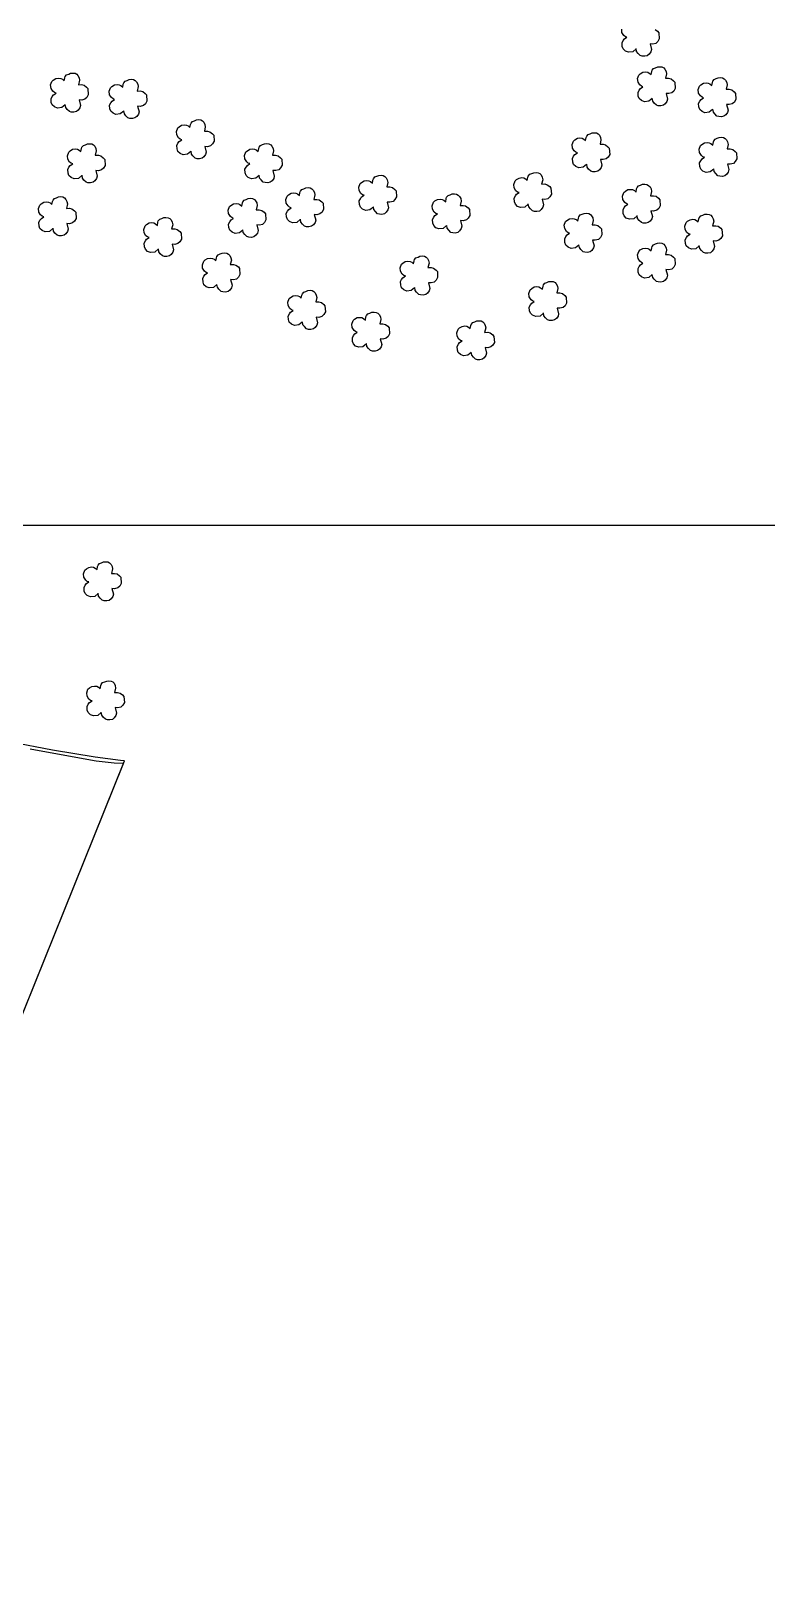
# Model space of a CAD drawing. Extents: x 736225 to 741536, y 7840815 to 7848326.
# Drawn here: x 740036 to 740582, y 7844211 to 7845367 of the extents above; entities that cross this region are included whole.
import ezdxf

# ---------------------------------------------------------------- set-up
doc = ezdxf.new("R2010")
doc.units = 0
doc.header["$LTSCALE"] = 0.6
doc.linetypes.add('CONTINUO', pattern=[0])
for name, color, linetype in [('0114001311', 1, 'Continuous'), ('0114001311019', 5, 'Continuous'), ('_SIMBOLO ARVORE', 118, 'Continuous'), ('MALHA', 8, 'Continuous')]:
    doc.layers.add(name, color=color, linetype=linetype)

msp = doc.modelspace()

# ---------------------------------------------------------------- linework, layer by layer
at = {"layer": '0114001311'}
msp.add_lwpolyline([(739857.8, 7844211), (740105.2, 7844825), (740102.2, 7844825.2), (740083.5, 7844827.6), (740051.9, 7844832.8), (740020.9, 7844838.9)], dxfattribs=at)
at = {"layer": '0114001311019'}
msp.add_lwpolyline([(739907.5, 7844334.4), (740104.4, 7844822.9), (740097.5, 7844823.2), (740084.2, 7844824.8), (740055.5, 7844829.8), (740035.2, 7844833.6)], dxfattribs=at)
at = {"layer": '_SIMBOLO ARVORE', "color": 3, "linetype": 'CONTINUO'}
for points in [[(740484.9, 7845353.5, 0), (740482.4, 7845351.3, 0), (740479.2, 7845351, 0), (740476.9, 7845351.9, 0), (740475.3, 7845353.5, 0), (740474.6, 7845355.3, 0), (740474.5, 7845358, 0), (740475.3, 7845359.7, 0), (740476.2, 7845360.9, 0), (740478.1, 7845362.2, 0), (740476.9, 7845362.5, 0), (740475.8, 7845363.5, 0), (740474.4, 7845365.6, 0), (740474.2, 7845368.2, 0)], [(740499, 7845368, 0), (740500.8, 7845366.6, 0), (740501.8, 7845365.5, 0), (740502.1, 7845361, 0), (740501, 7845359, 0), (740499.5, 7845357.6, 0), (740497.2, 7845357, 0), (740495.2, 7845357.2, 0), (740496.3, 7845353, 0), (740495.8, 7845351.2, 0), (740494.6, 7845349.5, 0), (740493.2, 7845348.4, 0), (740491.3, 7845348, 0), (740489.4, 7845348.1, 0), (740488, 7845348.5, 0), (740486.4, 7845350.1, 0), (740485.3, 7845351.5, 0), (740485, 7845353.7, 0)], [(740496.8, 7845316.7, 0), (740494.3, 7845314.6, 0), (740491.1, 7845314.2, 0), (740488.8, 7845315.1, 0), (740487.2, 7845316.7, 0), (740486.5, 7845318.5, 0), (740486.3, 7845321.2, 0), (740487.2, 7845322.9, 0), (740488.1, 7845324.2, 0), (740490, 7845325.4, 0), (740488.8, 7845325.8, 0), (740487.6, 7845326.7, 0), (740486.3, 7845328.9, 0), (740486, 7845331.4, 0), (740487, 7845334.1, 0), (740488, 7845335, 0), (740489.9, 7845336.2, 0), (740491.9, 7845336.4, 0), (740493.5, 7845336.2, 0), (740494.7, 7845335.6, 0), (740496.1, 7845334.4, 0), (740496.5, 7845336.7, 0), (740496.8, 7845337.7, 0), (740497.9, 7845339, 0), (740499.4, 7845339.5, 0), (740500.9, 7845340.2, 0), (740502.5, 7845340.3, 0), (740504.1, 7845340.1, 0), (740505.4, 7845339.4, 0), (740506.3, 7845338.4, 0), (740507.2, 7845336.8, 0), (740507.5, 7845334.9, 0), (740506.7, 7845331.7, 0), (740509, 7845331.7, 0), (740510.9, 7845331.3, 0), (740512.7, 7845329.8, 0), (740513.7, 7845328.7, 0), (740513.9, 7845324.2, 0), (740512.8, 7845322.2, 0), (740511.4, 7845320.9, 0), (740509.1, 7845320.3, 0), (740507.1, 7845320.4, 0), (740508.1, 7845316.2, 0), (740507.6, 7845314.5, 0), (740506.4, 7845312.8, 0), (740505.1, 7845311.7, 0), (740503.2, 7845311.2, 0), (740501.3, 7845311.3, 0), (740499.9, 7845311.7, 0), (740498.3, 7845313.3, 0), (740497.2, 7845314.8, 0), (740496.9, 7845316.9, 0)], [(740061.2, 7845312, 0), (740058.7, 7845309.9, 0), (740055.5, 7845309.5, 0), (740053.2, 7845310.4, 0), (740051.6, 7845312, 0), (740050.9, 7845313.8, 0), (740050.7, 7845316.5, 0), (740051.6, 7845318.2, 0), (740052.5, 7845319.4, 0), (740054.4, 7845320.7, 0), (740053.2, 7845321.1, 0), (740052, 7845322, 0), (740050.7, 7845324.1, 0), (740050.4, 7845326.7, 0), (740051.4, 7845329.3, 0), (740052.4, 7845330.3, 0), (740054.3, 7845331.4, 0), (740056.3, 7845331.7, 0), (740057.9, 7845331.5, 0), (740059.1, 7845330.9, 0), (740060.5, 7845329.7, 0), (740060.9, 7845332, 0), (740061.2, 7845332.9, 0), (740062.2, 7845334.2, 0), (740063.8, 7845334.8, 0), (740065.2, 7845335.5, 0), (740066.9, 7845335.6, 0), (740068.5, 7845335.4, 0), (740069.8, 7845334.7, 0), (740070.7, 7845333.7, 0), (740071.6, 7845332, 0), (740071.9, 7845330.2, 0), (740071.1, 7845326.9, 0), (740073.4, 7845327, 0), (740075.3, 7845326.5, 0), (740077.1, 7845325.1, 0), (740078.1, 7845324, 0), (740078.3, 7845319.5, 0), (740077.2, 7845317.5, 0), (740075.8, 7845316.1, 0), (740073.5, 7845315.5, 0), (740071.5, 7845315.7, 0), (740072.5, 7845311.5, 0), (740072, 7845309.7, 0), (740070.8, 7845308, 0), (740069.5, 7845307, 0), (740067.6, 7845306.5, 0), (740065.7, 7845306.6, 0), (740064.3, 7845307, 0), (740062.7, 7845308.6, 0), (740061.6, 7845310, 0), (740061.3, 7845312.2, 0)], [(740104.6, 7845307.3, 0), (740102.1, 7845305.2, 0), (740098.9, 7845304.8, 0), (740096.7, 7845305.7, 0), (740095, 7845307.3, 0), (740094.4, 7845309.1, 0), (740094.2, 7845311.8, 0), (740095.1, 7845313.5, 0), (740096, 7845314.7, 0), (740097.8, 7845316, 0), (740096.7, 7845316.4, 0), (740095.5, 7845317.3, 0), (740094.1, 7845319.4, 0), (740093.9, 7845322, 0), (740094.9, 7845324.6, 0), (740095.9, 7845325.6, 0), (740097.8, 7845326.7, 0), (740099.8, 7845327, 0), (740101.3, 7845326.8, 0), (740102.6, 7845326.2, 0), (740103.9, 7845325, 0), (740104.3, 7845327.3, 0), (740104.7, 7845328.2, 0), (740105.7, 7845329.5, 0), (740107.2, 7845330.1, 0), (740108.7, 7845330.8, 0), (740110.4, 7845330.9, 0), (740112, 7845330.7, 0), (740113.2, 7845330, 0), (740114.2, 7845329, 0), (740115, 7845327.3, 0), (740115.4, 7845325.5, 0), (740114.6, 7845322.2, 0), (740116.9, 7845322.3, 0), (740118.8, 7845321.8, 0), (740120.5, 7845320.4, 0), (740121.5, 7845319.3, 0), (740121.8, 7845314.8, 0), (740120.7, 7845312.8, 0), (740119.2, 7845311.4, 0), (740116.9, 7845310.8, 0), (740114.9, 7845311, 0), (740116, 7845306.8, 0), (740115.5, 7845305, 0), (740114.3, 7845303.3, 0), (740113, 7845302.3, 0), (740111.1, 7845301.8, 0), (740109.2, 7845301.9, 0), (740107.8, 7845302.3, 0), (740106.2, 7845303.9, 0), (740105.1, 7845305.3, 0), (740104.7, 7845307.5, 0)], [(740541.7, 7845308.5, 0), (740539.2, 7845306.4, 0), (740536, 7845306.1, 0), (740533.8, 7845306.9, 0), (740532.1, 7845308.5, 0), (740531.5, 7845310.4, 0), (740531.3, 7845313, 0), (740532.2, 7845314.7, 0), (740533.1, 7845316, 0), (740534.9, 7845317.2, 0), (740533.8, 7845317.6, 0), (740532.6, 7845318.6, 0), (740531.2, 7845320.7, 0), (740531, 7845323.3, 0), (740532, 7845325.9, 0), (740533, 7845326.9, 0), (740534.9, 7845328, 0), (740536.9, 7845328.3, 0), (740538.4, 7845328, 0), (740539.7, 7845327.5, 0), (740541, 7845326.2, 0), (740541.5, 7845328.6, 0), (740541.8, 7845329.5, 0), (740542.8, 7845330.8, 0), (740544.3, 7845331.4, 0), (740545.8, 7845332, 0), (740547.5, 7845332.2, 0), (740549.1, 7845331.9, 0), (740550.3, 7845331.3, 0), (740551.3, 7845330.2, 0), (740552.1, 7845328.6, 0), (740552.5, 7845326.8, 0), (740551.7, 7845323.5, 0), (740554, 7845323.5, 0), (740555.9, 7845323.1, 0), (740557.7, 7845321.7, 0), (740558.6, 7845320.5, 0), (740558.9, 7845316.1, 0), (740557.8, 7845314, 0), (740556.3, 7845312.7, 0), (740554, 7845312.1, 0), (740552, 7845312.3, 0), (740553.1, 7845308.1, 0), (740552.6, 7845306.3, 0), (740551.4, 7845304.6, 0), (740550.1, 7845303.5, 0), (740548.2, 7845303.1, 0), (740546.3, 7845303.2, 0), (740544.9, 7845303.6, 0), (740543.3, 7845305.2, 0), (740542.2, 7845306.6, 0), (740541.8, 7845308.8, 0)], [(740154.5, 7845277.4, 0), (740152, 7845275.3, 0), (740148.8, 7845274.9, 0), (740146.5, 7845275.8, 0), (740144.9, 7845277.4, 0), (740144.2, 7845279.2, 0), (740144.1, 7845281.9, 0), (740144.9, 7845283.6, 0), (740145.9, 7845284.8, 0), (740147.7, 7845286.1, 0), (740146.5, 7845286.5, 0), (740145.4, 7845287.4, 0), (740144, 7845289.6, 0), (740143.8, 7845292.1, 0), (740144.7, 7845294.8, 0), (740145.8, 7845295.7, 0), (740147.6, 7845296.9, 0), (740149.6, 7845297.1, 0), (740151.2, 7845296.9, 0), (740152.4, 7845296.3, 0), (740153.8, 7845295.1, 0), (740154.2, 7845297.4, 0), (740154.6, 7845298.4, 0), (740155.6, 7845299.6, 0), (740157.1, 7845300.2, 0), (740158.6, 7845300.9, 0), (740160.3, 7845301, 0), (740161.8, 7845300.8, 0), (740163.1, 7845300.1, 0), (740164.1, 7845299.1, 0), (740164.9, 7845297.4, 0), (740165.2, 7845295.6, 0), (740164.5, 7845292.4, 0), (740166.7, 7845292.4, 0), (740168.6, 7845291.9, 0), (740170.4, 7845290.5, 0), (740171.4, 7845289.4, 0), (740171.7, 7845284.9, 0), (740170.6, 7845282.9, 0), (740169.1, 7845281.6, 0), (740166.8, 7845280.9, 0), (740164.8, 7845281.1, 0), (740165.9, 7845276.9, 0), (740165.4, 7845275.1, 0), (740164.2, 7845273.4, 0), (740162.8, 7845272.4, 0), (740160.9, 7845271.9, 0), (740159.1, 7845272, 0), (740157.6, 7845272.4, 0), (740156, 7845274, 0), (740154.9, 7845275.4, 0), (740154.6, 7845277.6, 0)], [(740448.1, 7845267.7, 0), (740445.6, 7845265.6, 0), (740442.4, 7845265.2, 0), (740440.1, 7845266.1, 0), (740438.5, 7845267.7, 0), (740437.9, 7845269.5, 0), (740437.7, 7845272.2, 0), (740438.5, 7845273.9, 0), (740439.5, 7845275.2, 0), (740441.3, 7845276.4, 0), (740440.1, 7845276.8, 0), (740439, 7845277.7, 0), (740437.6, 7845279.9, 0), (740437.4, 7845282.4, 0), (740438.4, 7845285.1, 0), (740439.4, 7845286, 0), (740441.3, 7845287.2, 0), (740443.2, 7845287.4, 0), (740444.8, 7845287.2, 0), (740446.1, 7845286.6, 0), (740447.4, 7845285.4, 0), (740447.8, 7845287.7, 0), (740448.2, 7845288.7, 0), (740449.2, 7845290, 0), (740450.7, 7845290.5, 0), (740452.2, 7845291.2, 0), (740453.9, 7845291.3, 0), (740455.4, 7845291.1, 0), (740456.7, 7845290.4, 0), (740457.7, 7845289.4, 0), (740458.5, 7845287.8, 0), (740458.8, 7845285.9, 0), (740458.1, 7845282.7, 0), (740460.4, 7845282.7, 0), (740462.2, 7845282.3, 0), (740464, 7845280.8, 0), (740465, 7845279.7, 0), (740465.3, 7845275.2, 0), (740464.2, 7845273.2, 0), (740462.7, 7845271.9, 0), (740460.4, 7845271.3, 0), (740458.4, 7845271.4, 0), (740459.5, 7845267.2, 0), (740459, 7845265.5, 0), (740457.8, 7845263.8, 0), (740456.4, 7845262.7, 0), (740454.5, 7845262.2, 0), (740452.7, 7845262.3, 0), (740451.3, 7845262.7, 0), (740449.6, 7845264.3, 0), (740448.5, 7845265.8, 0), (740448.2, 7845267.9, 0)], [(740073.6, 7845259.5, 0), (740071.1, 7845257.4, 0), (740067.9, 7845257, 0), (740065.6, 7845257.9, 0), (740064, 7845259.5, 0), (740063.3, 7845261.3, 0), (740063.1, 7845264, 0), (740064, 7845265.7, 0), (740064.9, 7845266.9, 0), (740066.8, 7845268.2, 0), (740065.6, 7845268.6, 0), (740064.5, 7845269.5, 0), (740063.1, 7845271.7, 0), (740062.8, 7845274.2, 0), (740063.8, 7845276.9, 0), (740064.9, 7845277.8, 0), (740066.7, 7845279, 0), (740068.7, 7845279.2, 0), (740070.3, 7845279, 0), (740071.5, 7845278.4, 0), (740072.9, 7845277.2, 0), (740073.3, 7845279.5, 0), (740073.6, 7845280.5, 0), (740074.7, 7845281.7, 0), (740076.2, 7845282.3, 0), (740077.7, 7845283, 0), (740079.3, 7845283.1, 0), (740080.9, 7845282.9, 0), (740082.2, 7845282.2, 0), (740083.1, 7845281.2, 0), (740084, 7845279.5, 0), (740084.3, 7845277.7, 0), (740083.5, 7845274.5, 0), (740085.8, 7845274.5, 0), (740087.7, 7845274, 0), (740089.5, 7845272.6, 0), (740090.5, 7845271.5, 0), (740090.8, 7845267, 0), (740089.7, 7845265, 0), (740088.2, 7845263.7, 0), (740085.9, 7845263, 0), (740083.9, 7845263.2, 0), (740085, 7845259, 0), (740084.5, 7845257.2, 0), (740083.2, 7845255.5, 0), (740081.9, 7845254.5, 0), (740080, 7845254, 0), (740078.1, 7845254.1, 0), (740076.7, 7845254.5, 0), (740075.1, 7845256.1, 0), (740074, 7845257.5, 0), (740073.7, 7845259.7, 0)], [(740205.1, 7845259.6, 0), (740202.6, 7845257.5, 0), (740199.4, 7845257.1, 0), (740197.1, 7845258, 0), (740195.5, 7845259.6, 0), (740194.8, 7845261.4, 0), (740194.6, 7845264.1, 0), (740195.5, 7845265.8, 0), (740196.4, 7845267, 0), (740198.3, 7845268.3, 0), (740197.1, 7845268.7, 0), (740195.9, 7845269.6, 0), (740194.6, 7845271.8, 0), (740194.3, 7845274.3, 0), (740195.3, 7845277, 0), (740196.4, 7845277.9, 0), (740198.2, 7845279.1, 0), (740200.2, 7845279.3, 0), (740201.8, 7845279.1, 0), (740203, 7845278.5, 0), (740204.4, 7845277.3, 0), (740204.8, 7845279.6, 0), (740205.1, 7845280.6, 0), (740206.2, 7845281.9, 0), (740207.7, 7845282.4, 0), (740209.2, 7845283.1, 0), (740210.8, 7845283.2, 0), (740212.4, 7845283, 0), (740213.7, 7845282.3, 0), (740214.6, 7845281.3, 0), (740215.5, 7845279.6, 0), (740215.8, 7845277.8, 0), (740215, 7845274.6, 0), (740217.3, 7845274.6, 0), (740219.2, 7845274.1, 0), (740221, 7845272.7, 0), (740222, 7845271.6, 0), (740222.3, 7845267.1, 0), (740221.1, 7845265.1, 0), (740219.7, 7845263.8, 0), (740217.4, 7845263.1, 0), (740215.4, 7845263.3, 0), (740216.4, 7845259.1, 0), (740216, 7845257.3, 0), (740214.7, 7845255.6, 0), (740213.4, 7845254.6, 0), (740211.5, 7845254.1, 0), (740209.6, 7845254.2, 0), (740208.2, 7845254.6, 0), (740206.6, 7845256.2, 0), (740205.5, 7845257.6, 0), (740205.2, 7845259.8, 0)], [(740542.5, 7845264.3, 0), (740539.9, 7845262.2, 0), (740536.8, 7845261.8, 0), (740534.5, 7845262.7, 0), (740532.9, 7845264.3, 0), (740532.2, 7845266.1, 0), (740532, 7845268.8, 0), (740532.9, 7845270.5, 0), (740533.8, 7845271.8, 0), (740535.6, 7845273, 0), (740534.5, 7845273.4, 0), (740533.3, 7845274.3, 0), (740532, 7845276.5, 0), (740531.7, 7845279, 0), (740532.7, 7845281.7, 0), (740533.7, 7845282.6, 0), (740535.6, 7845283.8, 0), (740537.6, 7845284, 0), (740539.1, 7845283.8, 0), (740540.4, 7845283.2, 0), (740541.8, 7845282, 0), (740542.2, 7845284.4, 0), (740542.5, 7845285.3, 0), (740543.5, 7845286.6, 0), (740545.1, 7845287.1, 0), (740546.5, 7845287.8, 0), (740548.2, 7845287.9, 0), (740549.8, 7845287.7, 0), (740551.1, 7845287, 0), (740552, 7845286, 0), (740552.8, 7845284.4, 0), (740553.2, 7845282.5, 0), (740552.4, 7845279.3, 0), (740554.7, 7845279.3, 0), (740556.6, 7845278.9, 0), (740558.4, 7845277.4, 0), (740559.4, 7845276.3, 0), (740559.6, 7845271.8, 0), (740558.5, 7845269.8, 0), (740557.1, 7845268.5, 0), (740554.8, 7845267.9, 0), (740552.7, 7845268, 0), (740553.8, 7845263.9, 0), (740553.3, 7845262.1, 0), (740552.1, 7845260.4, 0), (740550.8, 7845259.3, 0), (740548.9, 7845258.8, 0), (740547, 7845258.9, 0), (740545.6, 7845259.3, 0), (740544, 7845260.9, 0), (740542.9, 7845262.4, 0), (740542.5, 7845264.5, 0)], [(740289.9, 7845236.1, 0), (740287.4, 7845234, 0), (740284.2, 7845233.6, 0), (740281.9, 7845234.5, 0), (740280.3, 7845236.1, 0), (740279.6, 7845237.9, 0), (740279.4, 7845240.6, 0), (740280.3, 7845242.3, 0), (740281.2, 7845243.6, 0), (740283, 7845244.8, 0), (740281.9, 7845245.2, 0), (740280.7, 7845246.1, 0), (740279.4, 7845248.3, 0), (740279.1, 7845250.8, 0), (740280.1, 7845253.5, 0), (740281.1, 7845254.4, 0), (740283, 7845255.6, 0), (740285, 7845255.8, 0), (740286.5, 7845255.6, 0), (740287.8, 7845255, 0), (740289.2, 7845253.8, 0), (740289.6, 7845256.1, 0), (740289.9, 7845257.1, 0), (740290.9, 7845258.4, 0), (740292.5, 7845258.9, 0), (740293.9, 7845259.6, 0), (740295.6, 7845259.7, 0), (740297.2, 7845259.5, 0), (740298.5, 7845258.8, 0), (740299.4, 7845257.8, 0), (740300.2, 7845256.2, 0), (740300.6, 7845254.3, 0), (740299.8, 7845251.1, 0), (740302.1, 7845251.1, 0), (740304, 7845250.6, 0), (740305.8, 7845249.2, 0), (740306.8, 7845248.1, 0), (740307, 7845243.6, 0), (740305.9, 7845241.6, 0), (740304.5, 7845240.3, 0), (740302.2, 7845239.7, 0), (740300.1, 7845239.8, 0), (740301.2, 7845235.6, 0), (740300.7, 7845233.9, 0), (740299.5, 7845232.2, 0), (740298.2, 7845231.1, 0), (740296.3, 7845230.6, 0), (740294.4, 7845230.7, 0), (740293, 7845231.1, 0), (740291.4, 7845232.7, 0), (740290.3, 7845234.2, 0), (740289.9, 7845236.3, 0)], [(740404.9, 7845238.2, 0), (740402.3, 7845236.1, 0), (740399.1, 7845235.7, 0), (740396.9, 7845236.6, 0), (740395.3, 7845238.2, 0), (740394.6, 7845240, 0), (740394.4, 7845242.7, 0), (740395.3, 7845244.4, 0), (740396.2, 7845245.6, 0), (740398, 7845246.9, 0), (740396.9, 7845247.2, 0), (740395.7, 7845248.2, 0), (740394.3, 7845250.3, 0), (740394.1, 7845252.9, 0), (740395.1, 7845255.5, 0), (740396.1, 7845256.5, 0), (740398, 7845257.6, 0), (740400, 7845257.9, 0), (740401.5, 7845257.7, 0), (740402.8, 7845257.1, 0), (740404.1, 7845255.9, 0), (740404.6, 7845258.2, 0), (740404.9, 7845259.1, 0), (740405.9, 7845260.4, 0), (740407.4, 7845261, 0), (740408.9, 7845261.6, 0), (740410.6, 7845261.8, 0), (740412.2, 7845261.6, 0), (740413.4, 7845260.9, 0), (740414.4, 7845259.9, 0), (740415.2, 7845258.2, 0), (740415.6, 7845256.4, 0), (740414.8, 7845253.1, 0), (740417.1, 7845253.2, 0), (740419, 7845252.7, 0), (740420.8, 7845251.3, 0), (740421.7, 7845250.2, 0), (740422, 7845245.7, 0), (740420.9, 7845243.7, 0), (740419.4, 7845242.3, 0), (740417.1, 7845241.7, 0), (740415.1, 7845241.9, 0), (740416.2, 7845237.7, 0), (740415.7, 7845235.9, 0), (740414.5, 7845234.2, 0), (740413.2, 7845233.1, 0), (740411.3, 7845232.7, 0), (740409.4, 7845232.8, 0), (740408, 7845233.2, 0), (740406.4, 7845234.8, 0), (740405.3, 7845236.2, 0), (740404.9, 7845238.4, 0)], [(740235.7, 7845226.9, 0), (740233.2, 7845224.7, 0), (740230, 7845224.4, 0), (740227.7, 7845225.3, 0), (740226.1, 7845226.8, 0), (740225.5, 7845228.7, 0), (740225.3, 7845231.4, 0), (740226.1, 7845233.1, 0), (740227.1, 7845234.3, 0), (740228.9, 7845235.6, 0), (740227.7, 7845235.9, 0), (740226.6, 7845236.9, 0), (740225.2, 7845239, 0), (740225, 7845241.6, 0), (740226, 7845244.2, 0), (740227, 7845245.2, 0), (740228.9, 7845246.3, 0), (740230.8, 7845246.6, 0), (740232.4, 7845246.4, 0), (740233.7, 7845245.8, 0), (740235, 7845244.6, 0), (740235.4, 7845246.9, 0), (740235.8, 7845247.8, 0), (740236.8, 7845249.1, 0), (740238.3, 7845249.7, 0), (740239.8, 7845250.3, 0), (740241.5, 7845250.5, 0), (740243, 7845250.3, 0), (740244.3, 7845249.6, 0), (740245.3, 7845248.5, 0), (740246.1, 7845246.9, 0), (740246.4, 7845245.1, 0), (740245.7, 7845241.8, 0), (740248, 7845241.8, 0), (740249.8, 7845241.4, 0), (740251.6, 7845240, 0), (740252.6, 7845238.9, 0), (740252.9, 7845234.4, 0), (740251.8, 7845232.4, 0), (740250.3, 7845231, 0), (740248, 7845230.4, 0), (740246, 7845230.6, 0), (740247.1, 7845226.4, 0), (740246.6, 7845224.6, 0), (740245.4, 7845222.9, 0), (740244, 7845221.8, 0), (740242.1, 7845221.4, 0), (740240.3, 7845221.5, 0), (740238.9, 7845221.9, 0), (740237.2, 7845223.5, 0), (740236.1, 7845224.9, 0), (740235.8, 7845227.1, 0)], [(740344.3, 7845222.3, 0), (740341.8, 7845220.2, 0), (740338.6, 7845219.8, 0), (740336.3, 7845220.7, 0), (740334.7, 7845222.3, 0), (740334, 7845224.1, 0), (740333.8, 7845226.8, 0), (740334.7, 7845228.5, 0), (740335.6, 7845229.8, 0), (740337.5, 7845231, 0), (740336.3, 7845231.4, 0), (740335.1, 7845232.3, 0), (740333.8, 7845234.5, 0), (740333.5, 7845237, 0), (740334.5, 7845239.7, 0), (740335.5, 7845240.6, 0), (740337.4, 7845241.8, 0), (740339.4, 7845242, 0), (740341, 7845241.8, 0), (740342.2, 7845241.2, 0), (740343.6, 7845240, 0), (740344, 7845242.4, 0), (740344.3, 7845243.3, 0), (740345.3, 7845244.6, 0), (740346.9, 7845245.1, 0), (740348.3, 7845245.8, 0), (740350, 7845245.9, 0), (740351.6, 7845245.7, 0), (740352.9, 7845245, 0), (740353.8, 7845244, 0), (740354.7, 7845242.4, 0), (740355, 7845240.5, 0), (740354.2, 7845237.3, 0), (740356.5, 7845237.3, 0), (740358.4, 7845236.9, 0), (740360.2, 7845235.4, 0), (740361.2, 7845234.3, 0), (740361.4, 7845229.8, 0), (740360.3, 7845227.8, 0), (740358.9, 7845226.5, 0), (740356.6, 7845225.9, 0), (740354.6, 7845226, 0), (740355.6, 7845221.9, 0), (740355.1, 7845220.1, 0), (740353.9, 7845218.4, 0), (740352.6, 7845217.3, 0), (740350.7, 7845216.8, 0), (740348.8, 7845216.9, 0), (740347.4, 7845217.3, 0), (740345.8, 7845218.9, 0), (740344.7, 7845220.4, 0), (740344.4, 7845222.5, 0)], [(740485.6, 7845229.5, 0), (740483.1, 7845227.4, 0), (740479.9, 7845227, 0), (740477.6, 7845227.9, 0), (740476, 7845229.5, 0), (740475.4, 7845231.3, 0), (740475.2, 7845234, 0), (740476, 7845235.7, 0), (740477, 7845237, 0), (740478.8, 7845238.2, 0), (740477.6, 7845238.6, 0), (740476.5, 7845239.5, 0), (740475.1, 7845241.7, 0), (740474.9, 7845244.2, 0), (740475.9, 7845246.9, 0), (740476.9, 7845247.8, 0), (740478.8, 7845249, 0), (740480.7, 7845249.2, 0), (740482.3, 7845249, 0), (740483.6, 7845248.4, 0), (740484.9, 7845247.2, 0), (740485.3, 7845249.6, 0), (740485.7, 7845250.5, 0), (740486.7, 7845251.8, 0), (740488.2, 7845252.3, 0), (740489.7, 7845253, 0), (740491.4, 7845253.1, 0), (740492.9, 7845252.9, 0), (740494.2, 7845252.2, 0), (740495.2, 7845251.2, 0), (740496, 7845249.6, 0), (740496.3, 7845247.7, 0), (740495.6, 7845244.5, 0), (740497.9, 7845244.5, 0), (740499.7, 7845244.1, 0), (740501.5, 7845242.7, 0), (740502.5, 7845241.5, 0), (740502.8, 7845237, 0), (740501.7, 7845235, 0), (740500.2, 7845233.7, 0), (740497.9, 7845233.1, 0), (740495.9, 7845233.2, 0), (740497, 7845229.1, 0), (740496.5, 7845227.3, 0), (740495.3, 7845225.6, 0), (740493.9, 7845224.5, 0), (740492, 7845224, 0), (740490.2, 7845224.2, 0), (740488.8, 7845224.6, 0), (740487.1, 7845226.1, 0), (740486, 7845227.6, 0), (740485.7, 7845229.7, 0)], [(740052.1, 7845220.2, 0), (740049.6, 7845218, 0), (740046.4, 7845217.7, 0), (740044.1, 7845218.6, 0), (740042.5, 7845220.1, 0), (740041.8, 7845222, 0), (740041.7, 7845224.7, 0), (740042.5, 7845226.4, 0), (740043.5, 7845227.6, 0), (740045.3, 7845228.9, 0), (740044.1, 7845229.2, 0), (740043, 7845230.2, 0), (740041.6, 7845232.3, 0), (740041.4, 7845234.9, 0), (740042.3, 7845237.5, 0), (740043.4, 7845238.5, 0), (740045.3, 7845239.6, 0), (740047.2, 7845239.9, 0), (740048.8, 7845239.7, 0), (740050, 7845239.1, 0), (740051.4, 7845237.9, 0), (740051.8, 7845240.2, 0), (740052.2, 7845241.1, 0), (740053.2, 7845242.4, 0), (740054.7, 7845243, 0), (740056.2, 7845243.6, 0), (740057.9, 7845243.8, 0), (740059.4, 7845243.6, 0), (740060.7, 7845242.9, 0), (740061.7, 7845241.8, 0), (740062.5, 7845240.2, 0), (740062.8, 7845238.4, 0), (740062.1, 7845235.1, 0), (740064.4, 7845235.2, 0), (740066.2, 7845234.7, 0), (740068, 7845233.3, 0), (740069, 7845232.2, 0), (740069.3, 7845227.7, 0), (740068.2, 7845225.7, 0), (740066.7, 7845224.3, 0), (740064.4, 7845223.7, 0), (740062.4, 7845223.9, 0), (740063.5, 7845219.7, 0), (740063, 7845217.9, 0), (740061.8, 7845216.2, 0), (740060.4, 7845215.1, 0), (740058.5, 7845214.7, 0), (740056.7, 7845214.8, 0), (740055.2, 7845215.2, 0), (740053.6, 7845216.8, 0), (740052.5, 7845218.2, 0), (740052.2, 7845220.4, 0)], [(740193, 7845219, 0), (740190.5, 7845216.9, 0), (740187.3, 7845216.5, 0), (740185, 7845217.4, 0), (740183.4, 7845219, 0), (740182.7, 7845220.8, 0), (740182.5, 7845223.5, 0), (740183.4, 7845225.2, 0), (740184.3, 7845226.5, 0), (740186.2, 7845227.7, 0), (740185, 7845228.1, 0), (740183.8, 7845229, 0), (740182.5, 7845231.2, 0), (740182.2, 7845233.7, 0), (740183.2, 7845236.4, 0), (740184.2, 7845237.3, 0), (740186.1, 7845238.5, 0), (740188.1, 7845238.8, 0), (740189.7, 7845238.5, 0), (740190.9, 7845238, 0), (740192.3, 7845236.7, 0), (740192.7, 7845239.1, 0), (740193, 7845240, 0), (740194.1, 7845241.3, 0), (740195.6, 7845241.8, 0), (740197.1, 7845242.5, 0), (740198.7, 7845242.6, 0), (740200.3, 7845242.4, 0), (740201.6, 7845241.7, 0), (740202.5, 7845240.7, 0), (740203.4, 7845239.1, 0), (740203.7, 7845237.2, 0), (740202.9, 7845234, 0), (740205.2, 7845234, 0), (740207.1, 7845233.6, 0), (740208.9, 7845232.2, 0), (740209.9, 7845231, 0), (740210.1, 7845226.5, 0), (740209, 7845224.5, 0), (740207.6, 7845223.2, 0), (740205.3, 7845222.6, 0), (740203.3, 7845222.8, 0), (740204.3, 7845218.6, 0), (740203.8, 7845216.8, 0), (740202.6, 7845215.1, 0), (740201.3, 7845214, 0), (740199.4, 7845213.5, 0), (740197.5, 7845213.7, 0), (740196.1, 7845214.1, 0), (740194.5, 7845215.6, 0), (740193.4, 7845217.1, 0), (740193.1, 7845219.2, 0)], [(740130.3, 7845204.8, 0), (740127.8, 7845202.7, 0), (740124.6, 7845202.3, 0), (740122.3, 7845203.2, 0), (740120.7, 7845204.8, 0), (740120, 7845206.6, 0), (740119.8, 7845209.3, 0), (740120.7, 7845211, 0), (740121.6, 7845212.2, 0), (740123.5, 7845213.5, 0), (740122.3, 7845213.9, 0), (740121.1, 7845214.8, 0), (740119.8, 7845217, 0), (740119.5, 7845219.5, 0), (740120.5, 7845222.2, 0), (740121.6, 7845223.1, 0), (740123.4, 7845224.3, 0), (740125.4, 7845224.5, 0), (740127, 7845224.3, 0), (740128.2, 7845223.7, 0), (740129.6, 7845222.5, 0), (740130, 7845224.8, 0), (740130.3, 7845225.8, 0), (740131.4, 7845227, 0), (740132.9, 7845227.6, 0), (740134.4, 7845228.3, 0), (740136, 7845228.4, 0), (740137.6, 7845228.2, 0), (740138.9, 7845227.5, 0), (740139.8, 7845226.5, 0), (740140.7, 7845224.8, 0), (740141, 7845223, 0), (740140.2, 7845219.8, 0), (740142.5, 7845219.8, 0), (740144.4, 7845219.3, 0), (740146.2, 7845217.9, 0), (740147.2, 7845216.8, 0), (740147.5, 7845212.3, 0), (740146.3, 7845210.3, 0), (740144.9, 7845209, 0), (740142.6, 7845208.3, 0), (740140.6, 7845208.5, 0), (740141.6, 7845204.3, 0), (740141.2, 7845202.5, 0), (740139.9, 7845200.8, 0), (740138.6, 7845199.8, 0), (740136.7, 7845199.3, 0), (740134.8, 7845199.4, 0), (740133.4, 7845199.8, 0), (740131.8, 7845201.4, 0), (740130.7, 7845202.8, 0), (740130.4, 7845205, 0)], [(740442.4, 7845207.9, 0), (740439.8, 7845205.8, 0), (740436.6, 7845205.4, 0), (740434.4, 7845206.3, 0), (740432.8, 7845207.9, 0), (740432.1, 7845209.7, 0), (740431.9, 7845212.4, 0), (740432.8, 7845214.1, 0), (740433.7, 7845215.4, 0), (740435.5, 7845216.6, 0), (740434.4, 7845217, 0), (740433.2, 7845217.9, 0), (740431.9, 7845220.1, 0), (740431.6, 7845222.6, 0), (740432.6, 7845225.3, 0), (740433.6, 7845226.2, 0), (740435.5, 7845227.4, 0), (740437.5, 7845227.6, 0), (740439, 7845227.4, 0), (740440.3, 7845226.8, 0), (740441.6, 7845225.6, 0), (740442.1, 7845227.9, 0), (740442.4, 7845228.9, 0), (740443.4, 7845230.2, 0), (740444.9, 7845230.7, 0), (740446.4, 7845231.4, 0), (740448.1, 7845231.5, 0), (740449.7, 7845231.3, 0), (740451, 7845230.6, 0), (740451.9, 7845229.6, 0), (740452.7, 7845228, 0), (740453.1, 7845226.1, 0), (740452.3, 7845222.9, 0), (740454.6, 7845222.9, 0), (740456.5, 7845222.4, 0), (740458.3, 7845221, 0), (740459.2, 7845219.9, 0), (740459.5, 7845215.4, 0), (740458.4, 7845213.4, 0), (740457, 7845212.1, 0), (740454.6, 7845211.5, 0), (740452.6, 7845211.6, 0), (740453.7, 7845207.4, 0), (740453.2, 7845205.7, 0), (740452, 7845203.9, 0), (740450.7, 7845202.9, 0), (740448.8, 7845202.4, 0), (740446.9, 7845202.5, 0), (740445.5, 7845202.9, 0), (740443.9, 7845204.5, 0), (740442.8, 7845206, 0), (740442.4, 7845208.1, 0)], [(740531.8, 7845207.3, 0), (740529.2, 7845205.1, 0), (740526, 7845204.8, 0), (740523.8, 7845205.7, 0), (740522.1, 7845207.2, 0), (740521.5, 7845209.1, 0), (740521.3, 7845211.8, 0), (740522.2, 7845213.4, 0), (740523.1, 7845214.7, 0), (740524.9, 7845215.9, 0), (740523.8, 7845216.3, 0), (740522.6, 7845217.3, 0), (740521.2, 7845219.4, 0), (740521, 7845222, 0), (740522, 7845224.6, 0), (740523, 7845225.6, 0), (740524.9, 7845226.7, 0), (740526.9, 7845227, 0), (740528.4, 7845226.8, 0), (740529.7, 7845226.2, 0), (740531, 7845225, 0), (740531.5, 7845227.3, 0), (740531.8, 7845228.2, 0), (740532.8, 7845229.5, 0), (740534.3, 7845230.1, 0), (740535.8, 7845230.7, 0), (740537.5, 7845230.9, 0), (740539.1, 7845230.6, 0), (740540.3, 7845230, 0), (740541.3, 7845228.9, 0), (740542.1, 7845227.3, 0), (740542.5, 7845225.5, 0), (740541.7, 7845222.2, 0), (740544, 7845222.2, 0), (740545.9, 7845221.8, 0), (740547.7, 7845220.4, 0), (740548.6, 7845219.3, 0), (740548.9, 7845214.8, 0), (740547.8, 7845212.8, 0), (740546.3, 7845211.4, 0), (740544, 7845210.8, 0), (740542, 7845211, 0), (740543.1, 7845206.8, 0), (740542.6, 7845205, 0), (740541.4, 7845203.3, 0), (740540.1, 7845202.2, 0), (740538.2, 7845201.8, 0), (740536.3, 7845201.9, 0), (740534.9, 7845202.3, 0), (740533.3, 7845203.9, 0), (740532.2, 7845205.3, 0), (740531.8, 7845207.5, 0)], [(740173.7, 7845178.5, 0), (740171.2, 7845176.3, 0), (740168, 7845176, 0), (740165.8, 7845176.9, 0), (740164.1, 7845178.4, 0), (740163.5, 7845180.3, 0), (740163.3, 7845183, 0), (740164.2, 7845184.7, 0), (740165.1, 7845185.9, 0), (740166.9, 7845187.2, 0), (740165.8, 7845187.5, 0), (740164.6, 7845188.5, 0), (740163.2, 7845190.6, 0), (740163, 7845193.2, 0), (740164, 7845195.8, 0), (740165, 7845196.8, 0), (740166.9, 7845197.9, 0), (740168.9, 7845198.2, 0), (740170.4, 7845198, 0), (740171.7, 7845197.4, 0), (740173, 7845196.2, 0), (740173.5, 7845198.5, 0), (740173.8, 7845199.4, 0), (740174.8, 7845200.7, 0), (740176.3, 7845201.3, 0), (740177.8, 7845201.9, 0), (740179.5, 7845202.1, 0), (740181.1, 7845201.9, 0), (740182.3, 7845201.2, 0), (740183.3, 7845200.2, 0), (740184.1, 7845198.5, 0), (740184.5, 7845196.7, 0), (740183.7, 7845193.4, 0), (740186, 7845193.5, 0), (740187.9, 7845193, 0), (740189.7, 7845191.6, 0), (740190.6, 7845190.5, 0), (740190.9, 7845186, 0), (740189.8, 7845184, 0), (740188.3, 7845182.6, 0), (740186, 7845182, 0), (740184, 7845182.2, 0), (740185.1, 7845178, 0), (740184.6, 7845176.2, 0), (740183.4, 7845174.5, 0), (740182.1, 7845173.4, 0), (740180.2, 7845173, 0), (740178.3, 7845173.1, 0), (740176.9, 7845173.5, 0), (740175.3, 7845175.1, 0), (740174.2, 7845176.5, 0), (740173.8, 7845178.7, 0)], [(740320.5, 7845176.2, 0), (740318, 7845174.1, 0), (740314.8, 7845173.7, 0), (740312.5, 7845174.6, 0), (740310.9, 7845176.2, 0), (740310.2, 7845178, 0), (740310, 7845180.7, 0), (740310.9, 7845182.4, 0), (740311.8, 7845183.6, 0), (740313.7, 7845184.9, 0), (740312.5, 7845185.3, 0), (740311.3, 7845186.2, 0), (740310, 7845188.4, 0), (740309.7, 7845190.9, 0), (740310.7, 7845193.6, 0), (740311.7, 7845194.5, 0), (740313.6, 7845195.7, 0), (740315.6, 7845195.9, 0), (740317.2, 7845195.7, 0), (740318.4, 7845195.1, 0), (740319.8, 7845193.9, 0), (740320.2, 7845196.2, 0), (740320.5, 7845197.2, 0), (740321.5, 7845198.5, 0), (740323.1, 7845199, 0), (740324.5, 7845199.7, 0), (740326.2, 7845199.8, 0), (740327.8, 7845199.6, 0), (740329.1, 7845198.9, 0), (740330, 7845197.9, 0), (740330.9, 7845196.3, 0), (740331.2, 7845194.4, 0), (740330.4, 7845191.2, 0), (740332.7, 7845191.2, 0), (740334.6, 7845190.7, 0), (740336.4, 7845189.3, 0), (740337.4, 7845188.2, 0), (740337.6, 7845183.7, 0), (740336.5, 7845181.7, 0), (740335.1, 7845180.4, 0), (740332.8, 7845179.8, 0), (740330.8, 7845179.9, 0), (740331.8, 7845175.7, 0), (740331.3, 7845174, 0), (740330.1, 7845172.2, 0), (740328.8, 7845171.2, 0), (740326.9, 7845170.7, 0), (740325, 7845170.8, 0), (740323.6, 7845171.2, 0), (740322, 7845172.8, 0), (740320.9, 7845174.2, 0), (740320.6, 7845176.4, 0)], [(740496.8, 7845185.9, 0), (740494.3, 7845183.7, 0), (740491.1, 7845183.4, 0), (740488.8, 7845184.3, 0), (740487.2, 7845185.8, 0), (740486.5, 7845187.7, 0), (740486.3, 7845190.4, 0), (740487.2, 7845192, 0), (740488.1, 7845193.3, 0), (740489.9, 7845194.5, 0), (740488.8, 7845194.9, 0), (740487.6, 7845195.9, 0), (740486.3, 7845198, 0), (740486, 7845200.6, 0), (740487, 7845203.2, 0), (740488, 7845204.2, 0), (740489.9, 7845205.3, 0), (740491.9, 7845205.6, 0), (740493.5, 7845205.4, 0), (740494.7, 7845204.8, 0), (740496.1, 7845203.6, 0), (740496.5, 7845205.9, 0), (740496.8, 7845206.8, 0), (740497.8, 7845208.1, 0), (740499.4, 7845208.7, 0), (740500.8, 7845209.3, 0), (740502.5, 7845209.5, 0), (740504.1, 7845209.3, 0), (740505.4, 7845208.6, 0), (740506.3, 7845207.5, 0), (740507.1, 7845205.9, 0), (740507.5, 7845204.1, 0), (740506.7, 7845200.8, 0), (740509, 7845200.8, 0), (740510.9, 7845200.4, 0), (740512.7, 7845199, 0), (740513.7, 7845197.9, 0), (740513.9, 7845193.4, 0), (740512.8, 7845191.4, 0), (740511.4, 7845190, 0), (740509.1, 7845189.4, 0), (740507, 7845189.6, 0), (740508.1, 7845185.4, 0), (740507.6, 7845183.6, 0), (740506.4, 7845181.9, 0), (740505.1, 7845180.8, 0), (740503.2, 7845180.4, 0), (740501.3, 7845180.5, 0), (740499.9, 7845180.9, 0), (740498.3, 7845182.5, 0), (740497.2, 7845183.9, 0), (740496.8, 7845186.1, 0)], [(740416.1, 7845157.3, 0), (740413.6, 7845155.2, 0), (740410.4, 7845154.8, 0), (740408.1, 7845155.7, 0), (740406.5, 7845157.3, 0), (740405.8, 7845159.1, 0), (740405.6, 7845161.8, 0), (740406.5, 7845163.5, 0), (740407.4, 7845164.8, 0), (740409.3, 7845166, 0), (740408.1, 7845166.4, 0), (740406.9, 7845167.3, 0), (740405.6, 7845169.5, 0), (740405.3, 7845172, 0), (740406.3, 7845174.7, 0), (740407.4, 7845175.6, 0), (740409.2, 7845176.8, 0), (740411.2, 7845177, 0), (740412.8, 7845176.8, 0), (740414, 7845176.2, 0), (740415.4, 7845175, 0), (740415.8, 7845177.4, 0), (740416.1, 7845178.3, 0), (740417.2, 7845179.6, 0), (740418.7, 7845180.1, 0), (740420.2, 7845180.8, 0), (740421.8, 7845180.9, 0), (740423.4, 7845180.7, 0), (740424.7, 7845180, 0), (740425.6, 7845179, 0), (740426.5, 7845177.4, 0), (740426.8, 7845175.5, 0), (740426, 7845172.3, 0), (740428.3, 7845172.3, 0), (740430.2, 7845171.9, 0), (740432, 7845170.5, 0), (740433, 7845169.3, 0), (740433.3, 7845164.8, 0), (740432.2, 7845162.8, 0), (740430.7, 7845161.5, 0), (740428.4, 7845160.9, 0), (740426.4, 7845161, 0), (740427.4, 7845156.9, 0), (740427, 7845155.1, 0), (740425.7, 7845153.4, 0), (740424.4, 7845152.3, 0), (740422.5, 7845151.8, 0), (740420.6, 7845151.9, 0), (740419.2, 7845152.3, 0), (740417.6, 7845153.9, 0), (740416.5, 7845155.4, 0), (740416.2, 7845157.5, 0)], [(740237.1, 7845150.7, 0), (740234.6, 7845148.6, 0), (740231.4, 7845148.2, 0), (740229.2, 7845149.1, 0), (740227.5, 7845150.7, 0), (740226.9, 7845152.5, 0), (740226.7, 7845155.2, 0), (740227.6, 7845156.9, 0), (740228.5, 7845158.1, 0), (740230.3, 7845159.4, 0), (740229.2, 7845159.8, 0), (740228, 7845160.7, 0), (740226.6, 7845162.9, 0), (740226.4, 7845165.4, 0), (740227.4, 7845168.1, 0), (740228.4, 7845169, 0), (740230.3, 7845170.2, 0), (740232.3, 7845170.4, 0), (740233.8, 7845170.2, 0), (740235.1, 7845169.6, 0), (740236.4, 7845168.4, 0), (740236.9, 7845170.7, 0), (740237.2, 7845171.7, 0), (740238.2, 7845173, 0), (740239.7, 7845173.5, 0), (740241.2, 7845174.2, 0), (740242.9, 7845174.3, 0), (740244.5, 7845174.1, 0), (740245.7, 7845173.4, 0), (740246.7, 7845172.4, 0), (740247.5, 7845170.7, 0), (740247.9, 7845168.9, 0), (740247.1, 7845165.7, 0), (740249.4, 7845165.7, 0), (740251.3, 7845165.2, 0), (740253.1, 7845163.8, 0), (740254, 7845162.7, 0), (740254.3, 7845158.2, 0), (740253.2, 7845156.2, 0), (740251.7, 7845154.9, 0), (740249.4, 7845154.2, 0), (740247.4, 7845154.4, 0), (740248.5, 7845150.2, 0), (740248, 7845148.4, 0), (740246.8, 7845146.7, 0), (740245.5, 7845145.7, 0), (740243.6, 7845145.2, 0), (740241.7, 7845145.3, 0), (740240.3, 7845145.7, 0), (740238.7, 7845147.3, 0), (740237.6, 7845148.7, 0), (740237.2, 7845150.9, 0)], [(740284.7, 7845134.5, 0), (740282.2, 7845132.4, 0), (740279, 7845132, 0), (740276.7, 7845132.9, 0), (740275.1, 7845134.5, 0), (740274.5, 7845136.3, 0), (740274.3, 7845139, 0), (740275.2, 7845140.7, 0), (740276.1, 7845141.9, 0), (740277.9, 7845143.2, 0), (740276.7, 7845143.6, 0), (740275.6, 7845144.5, 0), (740274.2, 7845146.7, 0), (740274, 7845149.2, 0), (740275, 7845151.9, 0), (740276, 7845152.8, 0), (740277.9, 7845154, 0), (740279.8, 7845154.2, 0), (740281.4, 7845154, 0), (740282.7, 7845153.4, 0), (740284, 7845152.2, 0), (740284.4, 7845154.5, 0), (740284.8, 7845155.5, 0), (740285.8, 7845156.8, 0), (740287.3, 7845157.3, 0), (740288.8, 7845158, 0), (740290.5, 7845158.1, 0), (740292, 7845157.9, 0), (740293.3, 7845157.2, 0), (740294.3, 7845156.2, 0), (740295.1, 7845154.5, 0), (740295.4, 7845152.7, 0), (740294.7, 7845149.5, 0), (740297, 7845149.5, 0), (740298.9, 7845149, 0), (740300.6, 7845147.6, 0), (740301.6, 7845146.5, 0), (740301.9, 7845142, 0), (740300.8, 7845140, 0), (740299.3, 7845138.7, 0), (740297, 7845138, 0), (740295, 7845138.2, 0), (740296.1, 7845134, 0), (740295.6, 7845132.2, 0), (740294.4, 7845130.5, 0), (740293, 7845129.5, 0), (740291.2, 7845129, 0), (740289.3, 7845129.1, 0), (740287.9, 7845129.5, 0), (740286.2, 7845131.1, 0), (740285.1, 7845132.5, 0), (740284.8, 7845134.7, 0)], [(740362.6, 7845128.1, 0), (740360, 7845126, 0), (740356.8, 7845125.6, 0), (740354.6, 7845126.5, 0), (740352.9, 7845128.1, 0), (740352.3, 7845129.9, 0), (740352.1, 7845132.6, 0), (740353, 7845134.3, 0), (740353.9, 7845135.5, 0), (740355.7, 7845136.8, 0), (740354.6, 7845137.1, 0), (740353.4, 7845138.1, 0), (740352, 7845140.2, 0), (740351.8, 7845142.8, 0), (740352.8, 7845145.4, 0), (740353.8, 7845146.4, 0), (740355.7, 7845147.5, 0), (740357.7, 7845147.8, 0), (740359.2, 7845147.6, 0), (740360.5, 7845147, 0), (740361.8, 7845145.8, 0), (740362.3, 7845148.1, 0), (740362.6, 7845149, 0), (740363.6, 7845150.3, 0), (740365.1, 7845150.9, 0), (740366.6, 7845151.5, 0), (740368.3, 7845151.7, 0), (740369.9, 7845151.5, 0), (740371.1, 7845150.8, 0), (740372.1, 7845149.8, 0), (740372.9, 7845148.1, 0), (740373.3, 7845146.3, 0), (740372.5, 7845143, 0), (740374.8, 7845143.1, 0), (740376.7, 7845142.6, 0), (740378.5, 7845141.2, 0), (740379.4, 7845140.1, 0), (740379.7, 7845135.6, 0), (740378.6, 7845133.6, 0), (740377.1, 7845132.2, 0), (740374.8, 7845131.6, 0), (740372.8, 7845131.8, 0), (740373.9, 7845127.6, 0), (740373.4, 7845125.8, 0), (740372.2, 7845124.1, 0), (740370.9, 7845123.1, 0), (740369, 7845122.6, 0), (740367.1, 7845122.7, 0), (740365.7, 7845123.1, 0), (740364.1, 7845124.7, 0), (740363, 7845126.1, 0), (740362.6, 7845128.3, 0)], [(740085.6, 7844949.2, 0), (740083.1, 7844947, 0), (740079.9, 7844946.7, 0), (740077.6, 7844947.6, 0), (740076, 7844949.1, 0), (740075.3, 7844951, 0), (740075.2, 7844953.7, 0), (740076, 7844955.3, 0), (740077, 7844956.6, 0), (740078.8, 7844957.8, 0), (740077.6, 7844958.2, 0), (740076.5, 7844959.2, 0), (740075.1, 7844961.3, 0), (740074.9, 7844963.9, 0), (740075.8, 7844966.5, 0), (740076.9, 7844967.5, 0), (740078.8, 7844968.6, 0), (740080.7, 7844968.9, 0), (740082.3, 7844968.7, 0), (740083.5, 7844968.1, 0), (740084.9, 7844966.9, 0), (740085.3, 7844969.2, 0), (740085.7, 7844970.1, 0), (740086.7, 7844971.4, 0), (740088.2, 7844972, 0), (740089.7, 7844972.6, 0), (740091.4, 7844972.8, 0), (740092.9, 7844972.6, 0), (740094.2, 7844971.9, 0), (740095.2, 7844970.8, 0), (740096, 7844969.2, 0), (740096.3, 7844967.4, 0), (740095.6, 7844964.1, 0), (740097.8, 7844964.1, 0), (740099.7, 7844963.7, 0), (740101.5, 7844962.3, 0), (740102.5, 7844961.2, 0), (740102.8, 7844956.7, 0), (740101.7, 7844954.7, 0), (740100.2, 7844953.3, 0), (740097.9, 7844952.7, 0), (740095.9, 7844952.9, 0), (740097, 7844948.7, 0), (740096.5, 7844946.9, 0), (740095.3, 7844945.2, 0), (740093.9, 7844944.1, 0), (740092, 7844943.7, 0), (740090.2, 7844943.8, 0), (740088.7, 7844944.2, 0), (740087.1, 7844945.8, 0), (740086, 7844947.2, 0), (740085.7, 7844949.4, 0)], [(740087.9, 7844860.8, 0), (740085.4, 7844858.6, 0), (740082.2, 7844858.3, 0), (740079.9, 7844859.2, 0), (740078.3, 7844860.8, 0), (740077.6, 7844862.6, 0), (740077.5, 7844865.3, 0), (740078.3, 7844867, 0), (740079.2, 7844868.2, 0), (740081.1, 7844869.5, 0), (740079.9, 7844869.8, 0), (740078.8, 7844870.8, 0), (740077.4, 7844872.9, 0), (740077.2, 7844875.5, 0), (740078.1, 7844878.1, 0), (740079.2, 7844879.1, 0), (740081, 7844880.2, 0), (740083, 7844880.5, 0), (740084.6, 7844880.3, 0), (740085.8, 7844879.7, 0), (740087.2, 7844878.5, 0), (740087.6, 7844880.8, 0), (740088, 7844881.7, 0), (740089, 7844883, 0), (740090.5, 7844883.6, 0), (740092, 7844884.2, 0), (740093.6, 7844884.4, 0), (740095.2, 7844884.2, 0), (740096.5, 7844883.5, 0), (740097.5, 7844882.5, 0), (740098.3, 7844880.8, 0), (740098.6, 7844879, 0), (740097.9, 7844875.7, 0), (740100.1, 7844875.8, 0), (740102, 7844875.3, 0), (740103.8, 7844873.9, 0), (740104.8, 7844872.8, 0), (740105.1, 7844868.3, 0), (740104, 7844866.3, 0), (740102.5, 7844864.9, 0), (740100.2, 7844864.3, 0), (740098.2, 7844864.5, 0), (740099.3, 7844860.3, 0), (740098.8, 7844858.5, 0), (740097.6, 7844856.8, 0), (740096.2, 7844855.7, 0), (740094.3, 7844855.3, 0), (740092.5, 7844855.4, 0), (740091, 7844855.8, 0), (740089.4, 7844857.4, 0), (740088.3, 7844858.8, 0), (740088, 7844861, 0)]]:
    msp.add_polyline3d(points, dxfattribs=at)
at = {"layer": 'MALHA'}
msp.add_lwpolyline([(739670.2, 7845000), (741282.6, 7845000)], dxfattribs=at)

doc.saveas('drawing.dxf')
